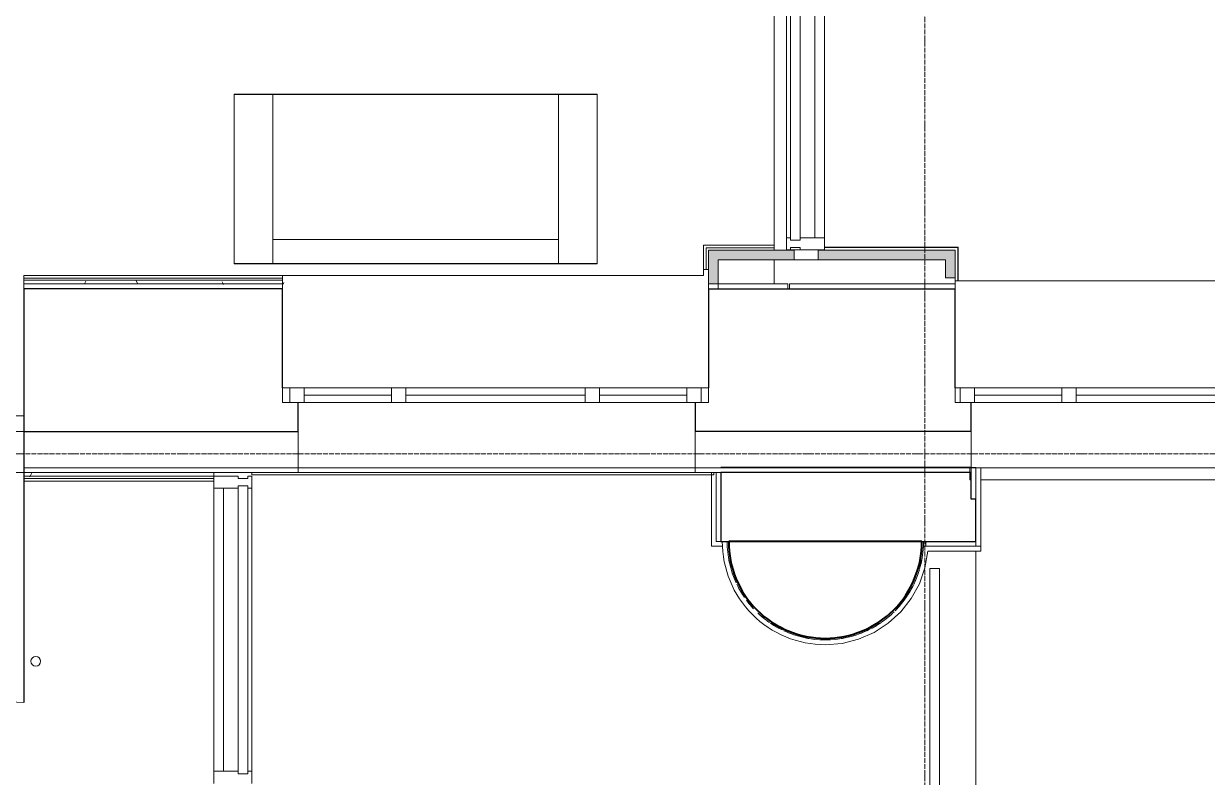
# Model space of a CAD drawing. Header units: millimetres. Extents: x -32 to 417638015, y -35 to 175284279.
# Drawn here: x 416291581 to 416296472, y 175232158 to 175235273 of the extents above; entities that cross this region are included whole.
import ezdxf

# ---------------------------------------------------------------- set-up
doc = ezdxf.new("R2010")
doc.units = ezdxf.units.MM
doc.linetypes.add('ADSK_Линия сетки', pattern=[25, 20, -2.5, 0, -2.5])
for name, color, linetype, lineweight in [('_ Окна', 7, 'Continuous', 9), ('_ЭМ_ТХобщее_слой', 7, 'Continuous', 30), ('Витраж', 7, 'Continuous', 9), ('Двери', 7, 'Continuous', 9), ('Колонны', 7, 'Continuous', 18), ('Ограждение', 7, 'Continuous', 9), ('Окна', 7, 'Continuous', 9), ('Оси', 253, 'Continuous', 9), ('Панели витража', 7, 'Continuous', 9), ('Перекрытие', 7, 'Continuous', 18), ('Стены внутренние', 7, 'Continuous', 18), ('Стены наружные', 7, 'Continuous', 18), ('Стены несущие', 7, 'Continuous', 30), ('Стены отделка', 7, 'Continuous', 30), ('Стены штриховка', 7, 'Continuous', 9), ('ТХ', 5, 'Continuous', 0), ('ШТРИХОВКА', 252, 'Continuous', 15)]:
    doc.layers.add(name, color=color, linetype=linetype, lineweight=lineweight)
doc.layers.add('Линии', color=7, linetype='Continuous', lineweight=9, true_color=0x00a600)
doc.layers.add('ЭОМ_Лотки рабочие', color=5, linetype='Continuous')
pattern_1 = [(0, (557.2005734382547, 188.9018102923583), (406.4, 101.6), [33.528, -271.272, 33.528, -271.272, -1625.6]), (0, (557.2005734382547, 188.9018102923583), (406.4, 101.6), [-609.6, 33.528, -576.072, 33.528, -271.272, -711.2]), (0, (557.2005734382547, 188.9018102923583), (406.4, 101.6), [-1524, 33.528, -169.672, 33.528, -474.472]), (120, (709.6005734382488, 239.7018102923575), (-291.1881810244989, 301.1527240979959), [33.52799999999996, -271.2719999999997, 33.52799999999996, -271.2719999999997, -1625.599999999999]), (120, (709.6005734382488, 239.7018102923575), (-291.1881810244989, 301.1527240979959), [-609.5999999999995, 33.52799999999996, -576.0719999999994, 33.52799999999996, -271.2719999999997, -711.1999999999995]), (120, (709.6005734382488, 239.7018102923575), (-291.1881810244989, 301.1527240979959), [-1523.999999999999, 33.52799999999996, -169.6719999999999, 33.52799999999996, -474.4719999999997]), (240, (760.4005734382372, 442.9018102923583), (-115.2118189755009, -402.7527240979958), [33.528, -271.272, 33.528, -271.272, -1625.6]), (240, (760.4005734382372, 442.9018102923583), (-115.2118189755009, -402.7527240979958), [-609.6, 33.528, -576.072, 33.528, -271.272, -711.2]), (240, (760.4005734382372, 442.9018102923583), (-115.2118189755009, -402.7527240979958), [-1524, 33.528, -169.672, 33.528, -474.472])]

# ---------------------------------------------------------------- blocks, each defined once
blk = doc.blocks.new('ТХ 1 этаж.')
at = {"layer": 'ТХ', "color": 252, "true_color": 0x939598}
for p, q in [((35269.35694040492, 1915.754045388079), (35269.35694040492, 1215.754045388079)), ((36449.35694040492, 1915.754045388079), (36449.35694040492, 1215.754045388079)), ((36449.35694040492, 1315.754045388079), (35269.35694040492, 1315.754045388079))]:
    blk.add_line(p, q, dxfattribs=at)
blk.add_lwpolyline([(36609.35694040492, 1215.754045388079), (35109.35694040492, 1215.754045388079), (35109.35694040492, 1915.754045388079), (36609.35694040492, 1915.754045388079)], close=True, dxfattribs=at)
blk = doc.blocks.new('1 этаж')
at = {"layer": 'Стены внутренние', "lineweight": 9}
h = blk.add_hatch(dxfattribs=at)
h.set_pattern_fill('FP_8', color=8, style=0, pattern_type=2)
h.set_pattern_definition([(45, (557.2005734382547, 188.9018102923583), (-106.0660171779821, 106.0660171779821), []), (135, (557.2005734382547, 188.9018102923583), (-106.0660171779821, -106.0660171779821), [])])
h.paths.add_polyline_path([(30591.20057343828, 2787.133406092871), (30666.20057343831, 2787.133406092933), (30666.20057343831, 2828.122162391275), (30566.20057343825, 2827.133406092855), (30566.20057343825, 2787.133406092871)])
h.paths.add_polyline_path([(30641.78058477168, 8493.122162391268), (30641.78058477168, 8494.110918689676), (30666.20057343831, 8494.110918689676), (30666.20057343831, 8514.110918689697), (30566.20057343831, 8514.110918689697), (30566.20057343831, 8493.122162391268), (30591.20057343828, 8493.122162391268)])
at = {"layer": 'Стены внутренние'}
for points in [[(30213.32762569498, 2667.133406092795), (30213.32762569498, 2687.133406092817), (30252.32762569498, 2687.133406092817), (30252.32762569498, 2827.133406092855), (30212.32762569503, 2827.133406092855), (30212.32762569503, 2667.133406092795)], [(31192.32703451422, 2712.133406092829), (31232.32703451422, 2712.133406092829), (31232.32703451422, 2787.133406092933), (31192.32703451422, 2787.133406092933)]]:
    blk.add_hatch(color=8, dxfattribs=at).paths.add_polyline_path(points)
h = blk.add_hatch(color=8, dxfattribs=at)
h.paths.add_polyline_path([(30434.33961382502, 2787.133406092871), (30566.20057343825, 2787.133406092871), (30566.20057343825, 2827.133406092855), (30252.32762569498, 2827.133406092855), (30252.32762569498, 2787.133406092871)])
h.paths.add_polyline_path([(30765.46985753183, 2787.133406092933), (31232.32703451422, 2787.133406092933), (31232.32703451422, 2827.133406092827), (30666.20057343831, 2827.133406092855), (30666.20057343831, 2787.133406092933), (30691.20057343828, 2787.133406092933)])
at = {"layer": 'Стены внутренние', "lineweight": 9}
h = blk.add_hatch(dxfattribs=at)
h.set_pattern_fill('FP_12', color=8, style=0, pattern_type=2)
h.set_pattern_definition(pattern_1)
h.paths.add_polyline_path([(27385.06076799313, 2687.133406092817), (28452.32762569503, 2687.133406092835), (28452.32762569503, 2702.133406092875), (27382.76223881386, 2702.133406092875), (27382.76223881386, 2687.133406092817)])
h = blk.add_hatch(dxfattribs=at)
h.set_pattern_fill('FP_12', color=8, style=0, pattern_type=2)
h.set_pattern_definition(pattern_1)
h.paths.add_polyline_path([(28018.20057343828, 1892.133406092807), (28018.20057343828, 1907.133406092864), (27382.76223881386, 1907.133406092864), (27382.76223881386, 1892.133406092807), (27643.85528424452, 1892.133406092807)])
h.paths.add_polyline_path([(22782.625392129, 1892.133406092877), (22782.625392129, 1907.133406092864), (21898.20057343825, 1907.133406092864), (21898.20057343825, 1892.133406092877), (22320.78205328836, 1892.133406092877)])
h.paths.add_polyline_path([(25487.53997987969, 1892.133406092877), (25712.76223881383, 1892.133406092877), (25712.76223881383, 1907.133406092864), (24452.625392129, 1907.133406092864), (24452.625392129, 1892.133406092877)])
at = {"layer": '_ Окна', "color": 8, "lineweight": 18}
for p, q in [((28542.32762569498, 2257.133406092817), (28452.32762569498, 2257.133406092817)), ((28452.32762569498, 2257.133406092817), (28452.32762569498, 2197.133406092817)), ((28542.32762569498, 2197.133406092817), (28542.32762569498, 2257.133406092817)), ((28902.32762569498, 2197.133406092817), (28902.32762569498, 2257.133406092817)), ((28902.32762569498, 2257.133406092817), (28962.32762569498, 2257.133406092817)), ((28962.32762569498, 2257.133406092817), (28962.32762569498, 2197.133406092817)), ((29702.32762569498, 2197.133406092817), (29702.32762569498, 2257.133406092817)), ((29702.32762569498, 2257.133406092817), (29762.32762569498, 2257.133406092817)), ((29762.32762569498, 2257.133406092817), (29762.32762569498, 2197.133406092817)), ((30122.32762569498, 2197.133406092817), (30122.32762569498, 2257.133406092817)), ((30122.32762569498, 2257.133406092817), (30212.32762569498, 2257.133406092817)), ((30212.32762569498, 2257.133406092817), (30212.32762569498, 2197.133406092817)), ((31312.32703451417, 2257.133406092808), (31232.32703451417, 2257.133406092808)), ((31232.32703451417, 2257.133406092808), (31232.32703451417, 2197.133406092808)), ((31312.32703451417, 2197.133406092808), (31312.32703451417, 2257.133406092808)), ((31672.32703451417, 2197.133406092808), (31672.32703451417, 2257.133406092808)), ((31672.32703451417, 2257.133406092808), (31732.32703451417, 2257.133406092808)), ((31732.32703451417, 2257.133406092808), (31732.32703451417, 2197.133406092808)), ((28452.32762569498, 2197.133406092817), (28542.32762569498, 2197.133406092817)), ((28962.32762569498, 2197.133406092817), (28902.32762569498, 2197.133406092817)), ((29762.32762569498, 2197.133406092817), (29702.32762569498, 2197.133406092817)), ((30212.32762569498, 2197.133406092817), (30122.32762569498, 2197.133406092817)), ((31232.32703451417, 2197.133406092808), (31312.32703451417, 2197.133406092808)), ((31732.32703451417, 2197.133406092808), (31672.32703451417, 2197.133406092808))]:
    blk.add_line(p, q, dxfattribs=at)
at = {"layer": '_ Окна', "color": 8}
for p, q in [((28482.32762569498, 2257.133406092817), (28482.32762569498, 2197.133406092817)), ((30182.32762569498, 2257.133406092817), (30182.32762569498, 2197.133406092817)), ((31252.32703451417, 2257.133406092808), (31252.32703451417, 2197.133406092808)), ((28902.32762569498, 2227.133406092837), (28542.32762569498, 2227.133406092838)), ((29702.32762569498, 2227.133406092834), (28962.32762569498, 2227.133406092837)), ((30122.32762569499, 2227.133406092833), (29762.32762569499, 2227.133406092834)), ((31672.32703451417, 2227.133406092827), (31312.32703451417, 2227.133406092829)), ((32552.32703451417, 2227.133406092825), (31732.32703451417, 2227.133406092827))]:
    blk.add_line(p, q, dxfattribs=at)
at = {"layer": 'Витраж', "color": 8}
for p, q in [((30534.20057343828, 2878.122162391342), (30534.20057343828, 4673.122162391339)), ((30651.20057343827, 2878.122162391342), (30651.20057343827, 4673.122162391339)), ((28208.96792868635, 1842.133406092837), (28208.96792868635, 672.1334060928621)), ((28325.96792868638, 1842.133406092837), (28325.96792868635, 672.1334060928621))]:
    blk.add_line(p, q, dxfattribs=at)
at = {"layer": 'Витраж', "color": 8, "lineweight": 18, "extrusion": (0, 0, -1)}
for p, q in [((30551.20057343825, 2878.122162391295), (30534.20057343824, 2878.122162391295)), ((30534.20057343824, 2878.122162391295), (30534.20057343824, 2828.122162391272)), ((30551.20057343825, 2868.122162391262), (30551.20057343825, 2878.122162391295)), ((30591.20057343825, 2868.122162391262), (30551.20057343825, 2868.122162391262)), ((30551.20057343825, 2828.122162391272), (30551.20057343825, 2838.122162391304)), ((30551.20057343825, 2838.122162391304), (30591.20057343825, 2838.122162391304)), ((30691.20057343826, 2878.122162391295), (30591.20057343825, 2878.122162391295)), ((30591.20057343825, 2878.122162391295), (30591.20057343825, 2868.122162391262)), ((30591.20057343825, 2838.122162391304), (30591.20057343825, 2828.122162391272)), ((30691.20057343826, 2828.122162391272), (30691.20057343826, 2878.122162391295)), ((30534.20057343824, 2828.122162391272), (30551.20057343825, 2828.122162391272)), ((30591.20057343825, 2828.122162391272), (30691.20057343826, 2828.122162391272)), ((28268.96792868636, 1892.13340609286), (28168.96792868639, 1892.13340609286)), ((28168.96792868639, 1892.13340609286), (28168.96792868639, 1842.133406092837)), ((28268.96792868636, 1882.133406092828), (28268.96792868636, 1892.13340609286)), ((28308.96792868635, 1882.133406092828), (28268.96792868636, 1882.133406092828)), ((28308.96792868635, 1892.13340609286), (28308.96792868635, 1882.133406092828)), ((28325.96792868637, 1892.13340609286), (28308.96792868635, 1892.13340609286)), ((28325.96792868637, 1842.133406092837), (28325.96792868637, 1892.13340609286)), ((28168.96792868639, 1842.133406092837), (28268.96792868636, 1842.133406092837)), ((28268.96792868636, 1842.133406092837), (28268.96792868636, 1852.133406092869)), ((28268.96792868636, 1852.133406092869), (28308.96792868635, 1852.133406092869)), ((28308.96792868635, 1852.133406092869), (28308.96792868635, 1842.133406092837)), ((28308.96792868635, 1842.133406092837), (28325.96792868637, 1842.133406092837)), ((28268.96792868636, 672.133406092861), (28168.96792868639, 672.1334060928613)), ((28168.96792868639, 672.1334060928613), (28168.96792868639, 622.133406092838)), ((28268.96792868636, 662.1334060928286), (28268.96792868636, 672.133406092861)), ((28308.96792868635, 662.1334060928286), (28268.96792868636, 662.1334060928286)), ((28308.96792868635, 672.1334060928609), (28308.96792868635, 662.1334060928286)), ((28325.96792868637, 672.1334060928609), (28308.96792868635, 672.1334060928609)), ((28325.96792868637, 622.1334060928376), (28325.96792868637, 672.1334060928609))]:
    blk.add_line(p, q, dxfattribs=at)
at = {"layer": 'Двери', "color": 8, "lineweight": 30}
blk.add_line((27382.7622388138, 2077.133406091884), (27382.7622388138, 957.133406091888), dxfattribs=at)
at = {"layer": 'Двери', "color": 8}
blk.add_arc((27382.76223881381, 2077.133406091884), 1119.999999999997, 180, 270, dxfattribs=at)
at = {"layer": 'Колонны', "color": 8, "lineweight": 40}
blk.add_line((31094.03056802606, 1622.329431947201), (30296.23362958108, 1622.329431947201), dxfattribs=at)
for radius, start, end in [(398.902028317873, 179.7579669667744, 270), (398.9020283178741, 270, 0.2420330332255909)]:
    blk.add_arc((30695.13209880359, 1620.644365760156), radius, start, end, dxfattribs=at)
at = {"layer": 'Колонны', "color": 8}
for radius, start, end in [(405.5044465431251, 354.6541223033476, 0.2380922315976539), (405.5044465431153, 189.3222111023441, 192.4715937398756), (405.5044465431286, 345.1896532846291, 349.3454913448448), (405.5044465431167, 198.8859678800644, 202.6256227416082), (405.5044465431236, 335.7589650764538, 339.9405874871012), (405.5044465431146, 208.4607718573851, 212.420786929742), (405.5044465431248, 326.3445249575251, 330.5244582085495), (405.5044465431157, 218.0528700308165, 222.0960701469277), (405.5044465431162, 227.6740796446004, 231.7168743412242), (405.5044465431291, 316.9406803412141, 321.0910047007421), (405.5044465431242, 237.3497451297496, 241.3083884618429), (405.5044465431221, 298.1529252692316, 302.1125117046556), (405.5044465431303, 307.5441536614805, 311.628649616786), (405.5044465431243, 247.1458089064774, 250.8823745170031), (405.5044465431259, 257.3050869231977, 260.445248504086), (405.5044465431213, 279.3813680603867, 282.4852519344799), (405.5044465431274, 288.7656873643642, 292.4777747925067)]:
    blk.add_arc((30695.13209880359, 1620.644365760158), radius, start, end, dxfattribs=at)
at = {"layer": 'Линии', "color": 8, "lineweight": 18}
blk.add_circle((27432.7622388138, 1127.015356567454), 20, dxfattribs=at)
at = {"layer": 'Ограждение', "color": 8}
for p, q in [((31127.36778950673, 1510.656363937435), (31127.36778950673, -809.3436360625656)), ((31167.36778950671, 1510.656363937438), (31127.36778950672, 1510.656363937438)), ((31167.36778950674, -809.3436360625656), (31167.36778950674, 1510.656363937435))]:
    blk.add_line(p, q, dxfattribs=at)
at = {"layer": 'Окна', "color": 8}
for p, q in [((28542.32762569498, 2257.133406092817), (28452.32762569498, 2257.133406092817)), ((28452.32762569498, 2257.133406092817), (28452.32762569498, 2197.133406092817)), ((28542.32762569498, 2257.133406092913), (28902.32762569498, 2257.133406092912)), ((28962.32762569498, 2257.133406092817), (28902.32762569498, 2257.133406092817)), ((28962.32762569498, 2257.133406092912), (29702.32762569498, 2257.13340609291)), ((29762.32762569498, 2257.133406092817), (29702.32762569498, 2257.133406092817)), ((29762.32762569499, 2257.133406092909), (30122.32762569499, 2257.133406092908)), ((30212.32762569498, 2257.133406092817), (30122.32762569498, 2257.133406092817)), ((30212.32762569498, 2197.133406092817), (30212.32762569498, 2257.133406092817)), ((31312.32703451417, 2257.133406092808), (31232.32703451417, 2257.133406092808)), ((31232.32703451417, 2257.133406092808), (31232.32703451417, 2197.133406092808)), ((31312.32703451417, 2257.133406092904), (31672.32703451417, 2257.133406092903)), ((31732.32703451417, 2257.133406092808), (31672.32703451417, 2257.133406092808)), ((31732.32703451417, 2257.133406092903), (32552.32703451417, 2257.1334060929)), ((28452.32762569498, 2197.133406092817), (28542.32762569498, 2197.133406092817)), ((28902.32762569498, 2197.133406092824), (28542.32762569498, 2197.133406092825)), ((28902.32762569498, 2197.133406092817), (28962.32762569498, 2197.133406092817)), ((29702.32762569498, 2197.133406092822), (28962.32762569498, 2197.133406092824)), ((29702.32762569498, 2197.133406092817), (29762.32762569498, 2197.133406092817)), ((30122.32762569498, 2197.13340609282), (29762.32762569499, 2197.133406092821)), ((30122.32762569498, 2197.133406092817), (30212.32762569498, 2197.133406092817)), ((31232.32703451417, 2197.133406092808), (31312.32703451417, 2197.133406092808)), ((31672.32703451417, 2197.133406092815), (31312.32703451417, 2197.133406092817)), ((31672.32703451417, 2197.133406092808), (31732.32703451417, 2197.133406092808)), ((32552.32703451417, 2197.133406092812), (31732.32703451417, 2197.133406092815))]:
    blk.add_line(p, q, dxfattribs=at)
at = {"layer": 'Оси', "color": 8, "linetype": 'ADSK_Линия сетки'}
for p, q in [((31106.76592647669, -4162.595295516339), (31106.76592647677, 44411.90026894394)), ((-9557.527964694436, 1983.901810291967), (56672.20057343817, 1983.901810291753))]:
    blk.add_line(p, q, dxfattribs=at)
at = {"layer": 'Панели витража', "color": 8, "lineweight": 18}
for p, q in [((30551.20057343825, 4683.122162391264), (30551.20057343825, 2868.122162391279)), ((30591.20057343824, 2868.122162391278), (30591.20057343825, 4683.122162391264)), ((30551.20057343825, 2868.122162391279), (30591.20057343824, 2868.122162391278))]:
    blk.add_line(p, q, dxfattribs=at)
blk.add_lwpolyline([(28268.96792868636, 1852.133406092868), (28268.96792868636, 662.1334060928292), (28308.96792868635, 662.1334060928291), (28308.96792868635, 1852.133406092868)], close=True, dxfattribs=at)
at = {"layer": 'Перекрытие', "color": 8}
for p, q in [((30484.20057343825, 2847.133406092846), (30484.20057343825, 8482.11091868969)), ((30691.20057343825, 4673.122162391264), (30691.20057343825, 2878.122162391297)), ((30484.20057343825, 2687.133406092811), (30484.20057343825, 2787.133406092862)), ((25712.76223881383, 2142.133406092848), (27382.76223881383, 2142.133406092842)), ((27382.76223881383, 2077.133406092873), (25712.7622388138, 2077.133406092873)), ((27382.7622388138, 1907.133406092844), (25712.7622388138, 1907.133406092849)), ((28168.96792868638, 672.1334060928621), (28168.96792868638, 1842.133406092837)), ((31317.79900991253, -1146.364528517755), (31317.79900991253, 1582.329431947195))]:
    blk.add_line(p, q, dxfattribs=at)
at = {"layer": 'Стены внутренние', "color": 8}
for p, q in [((30192.32762569498, 2722.133406092835), (30192.32762569498, 2747.133406092835)), ((28452.32762569498, 2722.13340609284), (30192.32762569498, 2722.133406092835)), ((31297.32703451416, 1927.32943194719), (31317.36778950668, 1927.32943194719)), ((31317.36778950668, 1927.32943194719), (31317.36778950668, 1927.133406092831))]:
    blk.add_line(p, q, dxfattribs=at)
at = {"layer": 'Стены наружные', "color": 8}
for p, q in [((31232.32703451419, 2699.133406092831), (31232.32703451419, 2687.133406092831)), ((31244.32703451419, 2699.133406092831), (33052.32703451416, 2699.133406092826)), ((28517.32762569498, 1927.133406092838), (30157.32762569498, 1927.133406092835)), ((31317.36778950671, 1927.133406092829), (31297.32703451416, 1927.133406092829)), ((32987.32703451416, 1927.133406092824), (31337.36778950671, 1927.133406092829)), ((28325.96792868638, 1897.13340609284), (28325.96792868638, 1907.133406092853)), ((30234.71038836459, 1897.133406092835), (28325.96792868638, 1897.13340609284)), ((30157.32762569498, 1907.133406092835), (28517.32762569498, 1907.13340609284)), ((30224.71038836459, 1602.32943194719), (30224.71038836459, 1907.133406092835)), ((30234.71038836459, 1897.133406092835), (30234.71038836459, 1907.133406092855)), ((32987.32703451416, 1877.133406092877), (31337.36778950671, 1877.133406092871)), ((30270.02199867961, 1602.32943194719), (30224.71038836459, 1602.32943194719)), ((31110.55333920036, 1602.329431947193), (31100.22272985504, 1602.329431947193)), ((31337.36778950668, 1582.329431947192), (31118.90798282117, 1582.329431947195)), ((31337.36778950668, 1582.329431947192), (31337.36778950668, 1602.329431947192))]:
    blk.add_line(p, q, dxfattribs=at)
at = {"layer": 'Стены наружные', "color": 8, "flags": 128}
blk.add_lwpolyline([(30695.13209880359, 1195.139919217037), (30764.8235714414, 1200.88594396312), (30832.63103719213, 1217.968222972946), (30896.72478040663, 1245.925237942987), (30955.37361122802, 1284.001544302433), (31006.99393185315, 1331.168579009494), (31050.1920076721, 1386.152371990132), (31083.8015796199, 1447.467956541292), (31106.9153336017, 1513.45947145524), (31118.88632085035, 1582.2118150886)], dxfattribs=at)
at = {"layer": 'Стены наружные', "color": 8}
for radius, start, end in [(425.5044465431192, 179.7730988857013, 270), (405.5044465431135, 179.7619077684024, 204.7888157576241), (405.5044465431233, 343.7431884938158, 357.4113094865199), (405.5044465431221, 315.4368754277404, 343.4799451795761), (405.5044465431118, 205.6379961733908, 214.5896009980127), (405.5044465431167, 216.4349339091373, 223.0472986797294), (405.5044465431154, 226.4592100112665, 235.3230566443364), (405.5044465431254, 304.6577428743132, 314.5163355055363), (405.5044465431195, 236.1204422646545, 243.9249429224101), (405.5044465431183, 294.9723962603614, 304.4829380335959), (405.5044465431206, 244.9604516046938, 270), (405.5044465431168, 270, 294.910773100148)]:
    blk.add_arc((30695.13209880359, 1620.644365760158), radius, start, end, dxfattribs=at)
at = {"layer": 'Стены несущие', "color": 8}
for p, q in [((27382.7622388138, 2667.133406092822), (27382.7622388138, 2077.133406092851)), ((28452.32762569498, 2667.133406092822), (27382.7622388138, 2667.133406092822)), ((28452.32762569498, 2257.133406092826), (28452.32762569498, 2667.133406092822)), ((30212.32762569498, 2667.133406092822), (31232.32703451419, 2667.133406092822)), ((30212.32762569498, 2667.133406092822), (30212.32762569498, 2257.133406092817)), ((31232.32703451419, 2257.133406092817), (31232.32703451419, 2667.133406092822)), ((28517.32762569498, 2077.133406092851), (28517.32762569498, 2197.133406092824)), ((30157.32762569498, 2197.133406092824), (30157.32762569498, 2077.133406092851)), ((31297.32703451419, 2077.133406092851), (31297.32703451419, 2197.133406092824)), ((27382.7622388138, 2077.133406092851), (28517.32762569498, 2077.133406092851)), ((31297.32703451419, 2077.133406092851), (30157.32762569498, 2077.133406092851)), ((31297.32703451419, 1927.329431947219), (30263.74818583572, 1927.329431947219)), ((30263.74818583572, 1927.329431947219), (30263.74818583572, 1927.133406092851)), ((31297.32703451419, 1927.133406092851), (30263.74818583566, 1927.133406092851)), ((31297.32703451419, 1927.133406092851), (31297.32703451419, 1927.329431947219)), ((30263.74818583572, 1907.133406092857), (30263.74818583572, 1622.329431947201)), ((31297.32703451419, 1907.133406092857), (30263.74818583572, 1907.133406092857)), ((31297.32703451419, 1797.133406092846), (31297.32703451419, 1907.133406092857)), ((31317.36778950671, 1797.133406092846), (31297.32703451419, 1797.133406092846)), ((31317.36778950671, 1622.329431947201), (31317.36778950671, 1797.133406092846)), ((30263.74818583572, 1622.329431947201), (30296.23362958108, 1622.329431947201)), ((31094.03056802606, 1622.329431947201), (31317.36778950671, 1622.329431947201))]:
    blk.add_line(p, q, dxfattribs=at)
at = {"layer": 'Стены отделка', "color": 8, "lineweight": 9}
for p, q in [((30484.20057343825, 2847.133406092849), (30192.32762569498, 2847.133406092849)), ((30192.32762569498, 2847.133406092849), (30192.32762569498, 2747.133406092804)), ((30484.20057343825, 2827.133406092855), (30484.20057343825, 2847.133406092849)), ((31242.32703451419, 2839.133406092851), (30691.20057343825, 2839.133406092851)), ((30691.20057343825, 2839.133406092851), (30691.20057343825, 2828.122162391284)), ((31244.32703451419, 2699.133406092815), (31244.32703451419, 2837.133406092817)), ((30212.32762569492, 2827.133406092786), (30541.20057343825, 2827.133406092855)), ((30212.32762569498, 2667.133406092822), (30212.32762569498, 2827.133406092855)), ((30691.20057343825, 2828.122162391284), (30541.20057343825, 2828.122162391284)), ((30541.20057343825, 2828.122162391284), (30541.20057343825, 2827.133406092855)), ((31232.32703451419, 2827.133406092855), (30691.20057343825, 2827.133406092855)), ((31232.32703451419, 2827.133406092855), (31232.32703451419, 2699.133406092815)), ((30192.32762569498, 2747.133406092804), (30212.32762569498, 2747.133406092804)), ((30252.32762569498, 2787.133406092864), (31192.32703451419, 2787.133406092933)), ((30252.32762569498, 2667.133406092822), (30252.32762569498, 2787.133406092864)), ((31192.32703451419, 2787.133406092864), (31192.32703451419, 2712.133406092829)), ((27382.7622388138, 2722.13340609286), (27382.7622388138, 2667.133406092822)), ((28452.32762569498, 2722.13340609286), (27382.7622388138, 2722.13340609286)), ((28452.32762569498, 2667.133406092822), (28452.32762569498, 2722.13340609286)), ((31192.32703451419, 2712.133406092829), (31232.32703451419, 2712.133406092829)), ((31232.32703451419, 2699.133406092815), (31244.32703451419, 2699.133406092815)), ((30539.65758274769, 2687.133406092817), (30212.32762569498, 2687.133406092817)), ((30539.65758274769, 2667.133406092822), (30539.65758274769, 2687.133406092817)), ((31232.32703451419, 2687.133406092817), (30546.72621696044, 2687.133406092817)), ((30546.72621696044, 2687.133406092817), (30546.72621696044, 2667.133406092822)), ((31232.32703451419, 2667.133406092822), (31232.32703451419, 2687.133406092817)), ((27382.7622388138, 2077.133406092851), (27382.7622388138, 1872.133406092811)), ((28517.32762569498, 1907.133406092857), (28517.32762569498, 2077.133406092851)), ((30157.32762569498, 2077.133406092851), (30157.32762569498, 1907.133406092857)), ((31297.32703451419, 1927.329431947219), (31297.32703451419, 2077.133406092851)), ((28517.32762569498, 1927.133406092851), (27382.7622388138, 1927.133406092851)), ((30157.32762569498, 1927.133406092851), (30263.74818583566, 1927.133406092851)), ((31291.77115681284, 1927.133406092851), (31291.77115681284, 1877.133406092897)), ((31297.32703451419, 1907.133406092857), (31297.32703451419, 1927.133406092851)), ((31337.36778950671, 1927.133406092851), (31317.36778950671, 1927.133406092851)), ((31317.36778950671, 1927.133406092851), (31317.36778950671, 1797.133406092846)), ((31337.36778950671, 1602.329431947204), (31337.36778950671, 1927.133406092851)), ((27382.7622388138, 1872.133406092811), (28168.96792868638, 1872.133406092813)), ((28018.20057343825, 1907.133406092857), (28517.32762569498, 1907.133406092857)), ((28168.96792868635, 1872.133406092811), (28168.96792868635, 1907.133406092855)), ((30157.32762569498, 1907.133406092857), (30244.71038836462, 1907.133406092857)), ((30244.71038836462, 1907.133406092857), (30244.71038836462, 1622.329431947201)), ((30264.71038836462, 1622.329431947201), (30264.71038836462, 1907.133406092857)), ((31291.77115681284, 1877.133406092897), (31297.32703451419, 1877.133406092897)), ((30244.71038836462, 1622.329431947201), (30263.74818583572, 1622.329431947201)), ((31110.55333920036, 1622.329431947201), (31110.55333920036, 1602.329431947204)), ((31110.55333920036, 1602.329431947204), (31337.36778950671, 1602.329431947204))]:
    blk.add_line(p, q, dxfattribs=at)
at = {"layer": 'Стены штриховка', "color": 8}
for p, q in [((31244.32703451419, 2837.133406092817), (30691.20057343825, 2837.133406092817)), ((31242.32703451419, 2699.133406092815), (31242.32703451419, 2839.133406092851)), ((31244.32703451419, 2839.133406092851), (31242.32703451419, 2839.133406092851)), ((31244.32703451419, 2837.133406092817), (31244.32703451419, 2839.133406092851)), ((30484.2005734382, 2836.1334060928), (30203.32762569498, 2836.1334060928)), ((30203.32762569498, 2836.133406092869), (30203.32762569498, 2747.133406092804)), ((30541.20057343825, 2827.133406092855), (30566.20057343823, 2827.133406092855)), ((30566.20057343823, 2787.133406092864), (30566.20057343823, 2828.122162391284)), ((30666.20057343825, 2787.133406092864), (30666.20057343825, 2828.122162391284)), ((30666.20057343825, 2827.133406092855), (30691.20057343825, 2827.133406092855)), ((30691.20057343825, 2828.122162391284), (30691.20057343825, 2827.133406092855)), ((28452.32762569498, 2711.133406092811), (27382.7622388138, 2711.133406092811)), ((28452.32762569498, 2702.133406092866), (27382.7622388138, 2702.133406092797)), ((28452.32762569498, 2687.133406092817), (27382.7622388138, 2687.133406092817)), ((27382.7622388138, 1907.133406092857), (28018.20057343825, 1907.133406092857)), ((27382.7622388138, 1892.133406092807), (28168.96792868635, 1892.133406092893)), ((27382.7622388138, 1883.13340609286), (28168.96792868638, 1883.13340609286)), ((30263.74818583572, 1907.133406092857), (30244.71038836462, 1907.133406092857)), ((30296.23362958108, 1622.329431947201), (31094.03056802606, 1622.329431947201)), ((31317.36778950671, 1622.32943194727), (31317.36778950671, 1602.329431947204))]:
    blk.add_line(p, q, dxfattribs=at)
at = {"layer": 'ЭОМ_Лотки рабочие'}
blk.add_blockref('ТХ 1 этаж.', (-6856.491728035588, 1554.379405807718), dxfattribs=at)
blk = doc.blocks.new('_ЭМ_ТХ2_1этаж')
at = {"layer": 'ТХ', "color": 252, "true_color": 0x939598}
for p, q in [((146417.2478199282, -67277.75722357312), (146417.2478199282, -67977.75722357312)), ((147597.2478199282, -67277.75722357312), (147597.2478199282, -67977.75722357312)), ((147597.2478199282, -67877.75722357312), (146417.2478199282, -67877.75722357312))]:
    blk.add_line(p, q, dxfattribs=at)
blk.add_lwpolyline([(147757.2478199282, -67977.75722357312), (146257.2478199282, -67977.75722357312), (146257.2478199282, -67277.75722357312), (147757.2478199282, -67277.75722357312)], close=True, dxfattribs=at)

msp = doc.modelspace()

# ---------------------------------------------------------------- block references
at = {"layer": '_ЭМ_ТХобщее_слой', "lineweight": 50}
msp.add_blockref('_ЭМ_ТХ2_1этаж', (416146193.7251987, 175302259.5538031), dxfattribs=at)
at = {"layer": 'ШТРИХОВКА'}
msp.add_blockref('1 этаж', (416264198.1010904, 175231510.6631508), dxfattribs=at)

doc.saveas('drawing.dxf')
